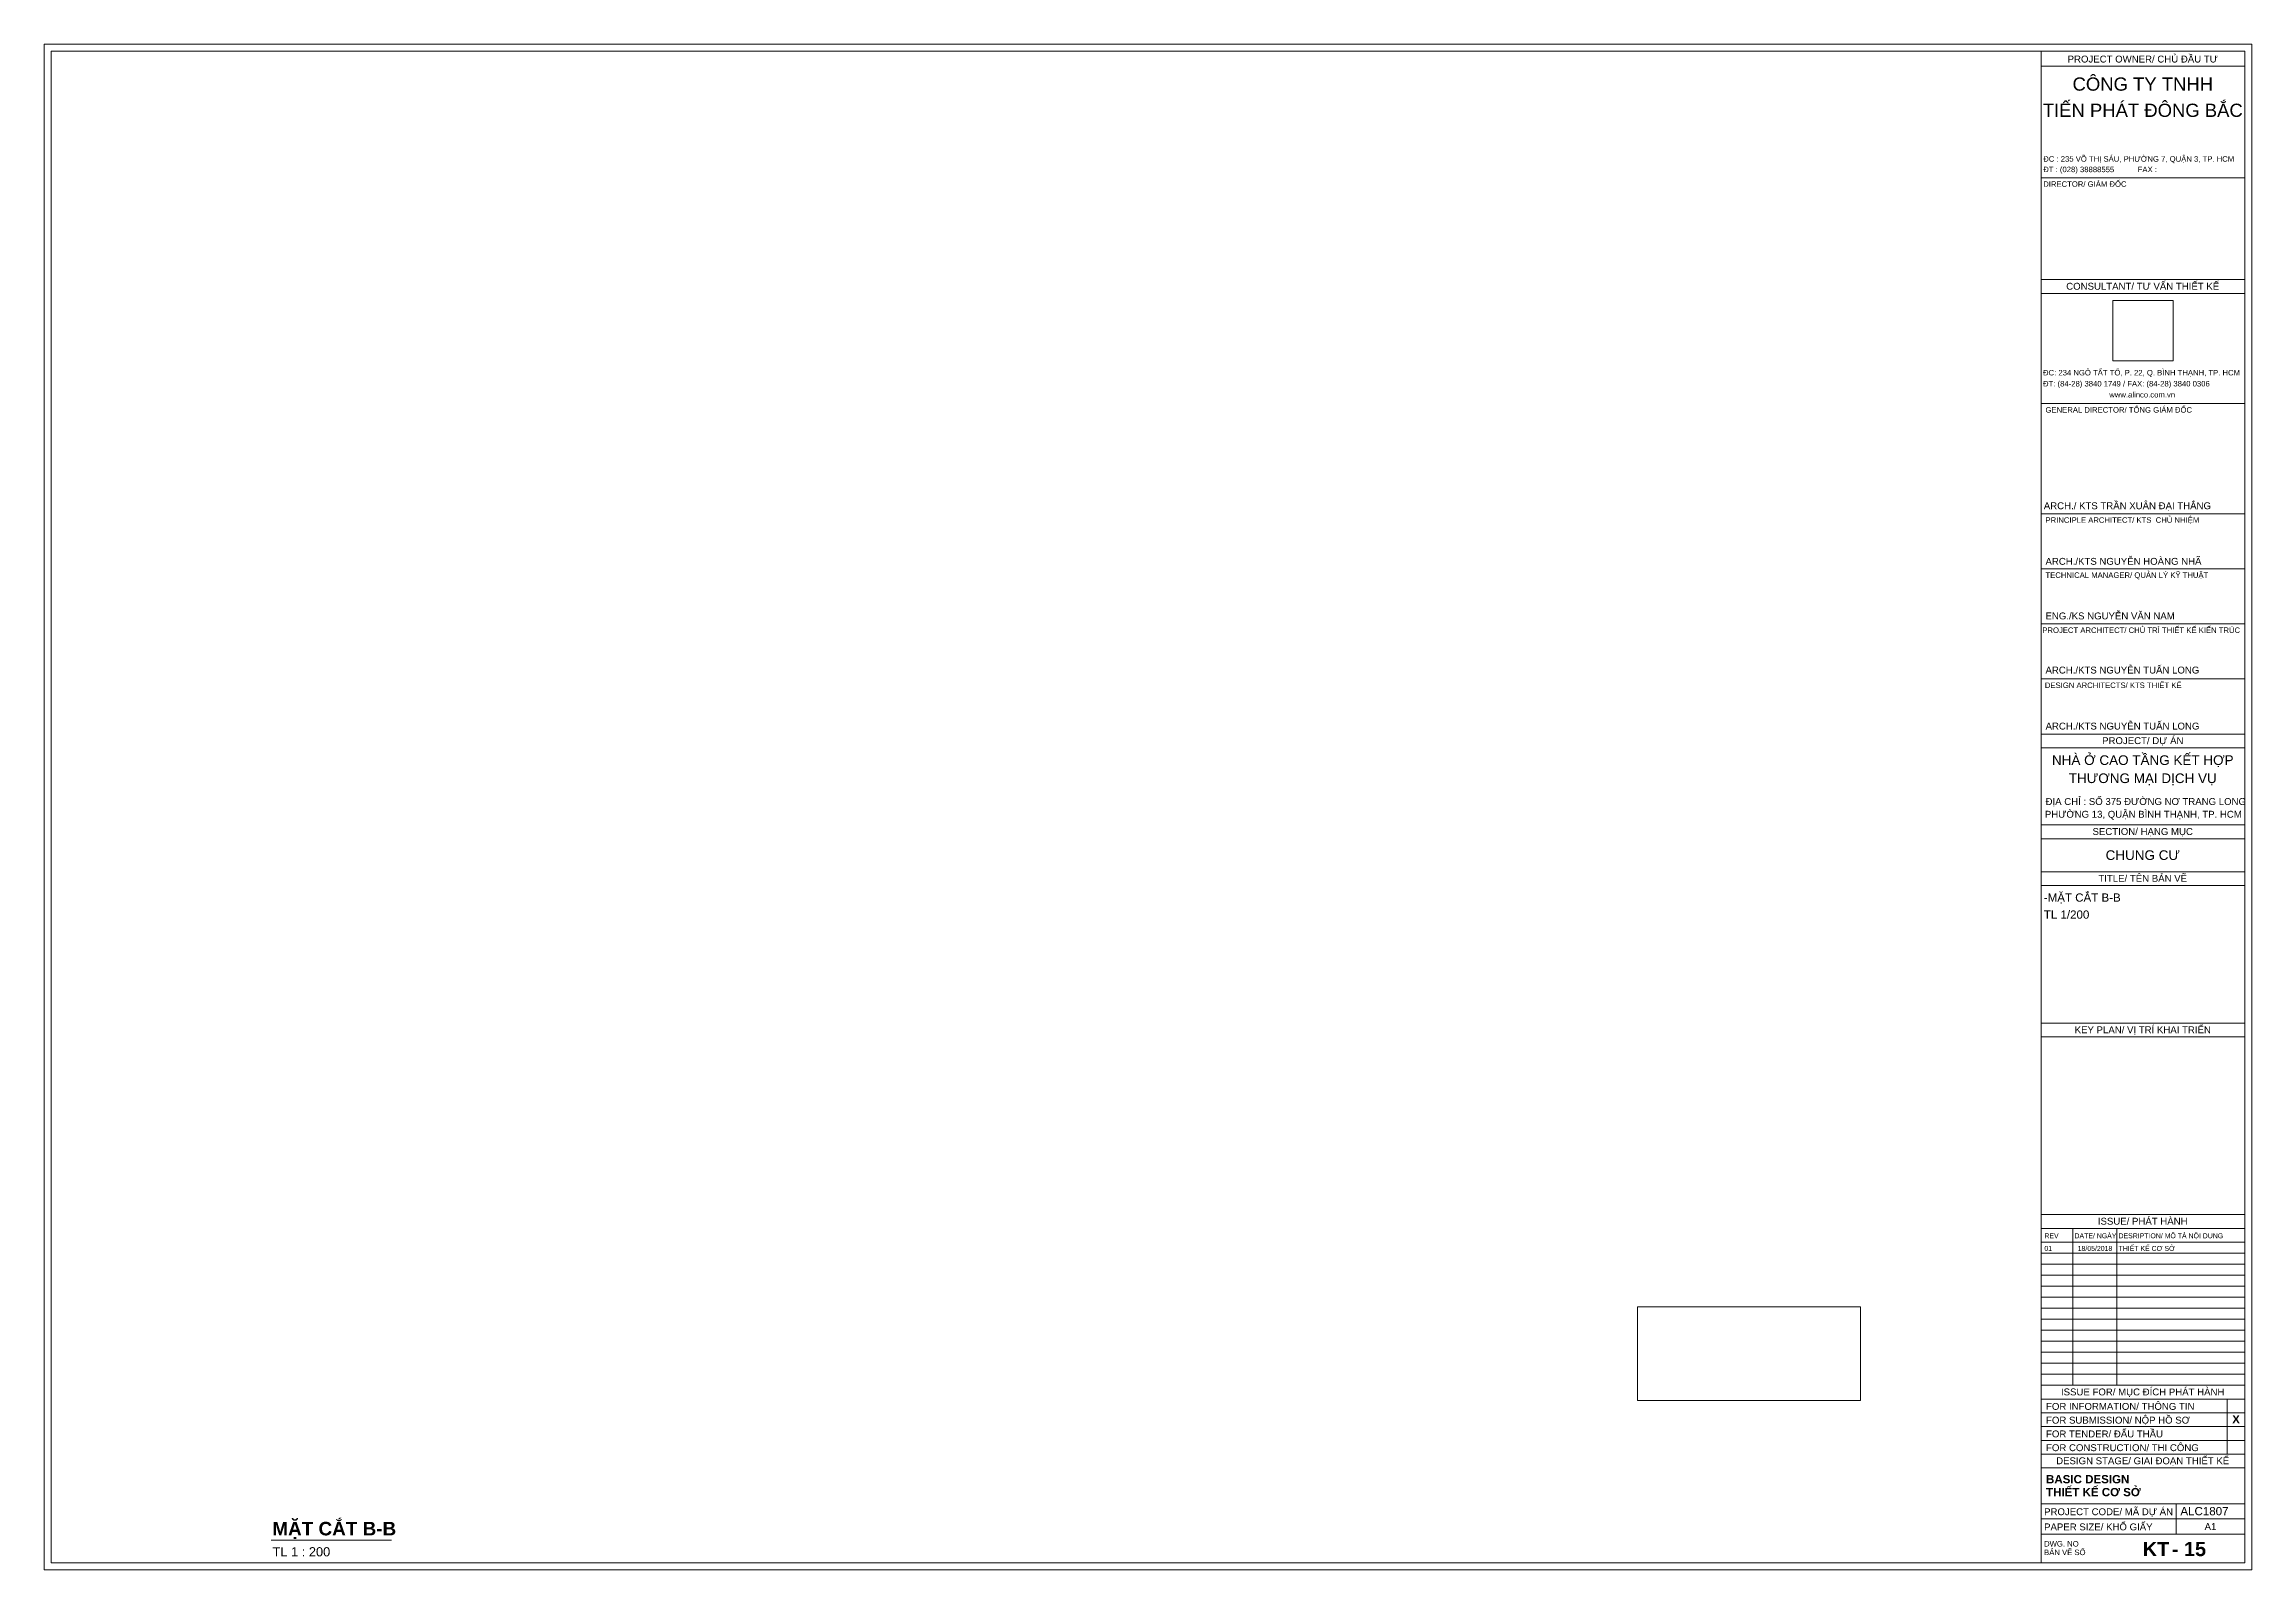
# Paper-space layout 'Layout1' of a CAD drawing. Header units: millimetres. Extents: x 14 to 856, y -25 to 557.
import ezdxf

# ---------------------------------------------------------------- set-up
doc = ezdxf.new("R2010")
doc.units = ezdxf.units.MM
doc.layers.add('G-ANNO-NPLT', color=7, linetype='Continuous', plot=False)
for name, color, linetype, lineweight in [('G-ANNO-TTLB', 6, 'Continuous', 5), ('G-ANNO-TTLB-MEDM', 33, 'Continuous', 9), ('G-ANNO-TTLB-THIN', 151, 'Continuous', 5)]:
    doc.layers.add(name, color=color, linetype=linetype, lineweight=lineweight)
doc.styles.add('Arial_1', font='arial_1.ttf', dxfattribs={"height": 2.5})
doc.styles.add('Arial_2', font='arial_1.ttf', dxfattribs={"height": 2})
doc.styles.add('Arial_3', font='arial_1.ttf', dxfattribs={"height": 1.8})
doc.styles.add('Arial_4', font='arial_1.ttf', dxfattribs={"height": 2.5})
doc.styles.add('Arial_5', font='arial_1.ttf', dxfattribs={"height": 4.8})
doc.styles.add('Arial_6', font='arial_1.ttf', dxfattribs={"height": 2})
doc.styles.add('Arial_7', font='arial_1.ttf', dxfattribs={"height": 3.5})
doc.styles.add('Arial_8', font='arial_1.ttf', dxfattribs={"height": 3})
doc.styles.add('Arial_9', font='arial_1.ttf', dxfattribs={"height": 1.8})
doc.styles.add('Arial_B_1', font='arialbd_1.ttf', dxfattribs={"height": 3})
doc.styles.add('Arial_B_2', font='arialbd_1.ttf', dxfattribs={"height": 5.15873})
picture_1 = doc.add_image_def('image1.jpg', size_in_pixel=(598, 599))

# ---------------------------------------------------------------- blocks, each defined once
blk = doc.blocks.new('KT-A1 - KT-A1-1017761--MẶT CẮT B-B')
at = {"layer": 'G-ANNO-TTLB-MEDM'}
for p, q in [((28, 553.5), (28, 4.5)), ((825, 553.5), (28, 553.5)), ((751, 553.5), (751, 4.5)), ((825, 4.5), (825, 553.5)), ((28, 4.5), (825, 4.5))]:
    blk.add_line(p, q, dxfattribs=at)
at = {"layer": 'G-ANNO-TTLB-THIN'}
for p, q in [((827.5, 556), (25.5, 556)), ((25.5, 556), (25.5, 2)), ((827.5, 2), (827.5, 556)), ((825, 548), (751, 548)), ((825, 507.5), (751, 507.5)), ((825, 470.5), (751, 470.5)), ((825, 465.5), (751, 465.5)), ((825, 425.5), (751, 425.5)), ((825, 385.5), (751, 385.5)), ((825, 365.5), (751, 365.5)), ((825, 345.5), (751, 345.5)), ((825, 325.5), (751, 325.5)), ((825, 305.5), (751, 305.5)), ((825, 300.5), (751, 300.5)), ((825, 272.5), (751, 272.5)), ((825, 267.5), (751, 267.5)), ((825, 255.5), (751, 255.5)), ((825, 250.5), (751, 250.5)), ((825, 200.5), (751, 200.5)), ((825, 195.5), (751, 195.5)), ((825, 131), (751, 131)), ((825, 126), (751, 126)), ((825, 121), (751, 121)), ((762.5, 69), (762.5, 126)), ((778.5, 69), (778.5, 126)), ((825, 117), (751, 117)), ((825, 113), (751, 113)), ((825, 109), (751, 109)), ((825, 105), (751, 105)), ((825, 101), (751, 101)), ((825, 97), (751, 97)), ((825, 93), (751, 93)), ((825, 89), (751, 89)), ((825, 85), (751, 85)), ((825, 81), (751, 81)), ((825, 77), (751, 77)), ((825, 73), (751, 73)), ((825, 69), (751, 69)), ((825, 64), (751, 64)), ((825, 59), (751, 59)), ((818.5, 44), (818.5, 64)), ((825, 54), (751, 54)), ((825, 49), (751, 49)), ((825, 44), (751, 44)), ((825, 39), (751, 39)), ((825, 26), (751, 26)), ((800, 26), (800, 15)), ((825, 20.5), (751, 20.5)), ((825, 15), (751, 15)), ((25.5, 2), (827.5, 2))]:
    blk.add_line(p, q, dxfattribs=at)
at = {"layer": 'G-ANNO-TTLB', "line_spacing_factor": 0.936439}
for s, insert, char_height, width, attachment_point, style in [('\\pt12.7,25.4,38.1,50.8,63.5,76.2,88.9,101.6,114.3,127,139.7,152.4,165.1,177.8,190.5,203.2,215.9,228.6,241.3,254,266.7,279.4,292.1,304.8,317.5,330.2,342.9,355.6,368.3,381,393.7,406.4;PROJECT OWNER/ CHỦ {\\fArial|b0|i0|c238|p34;ĐẦU T}Ư', (787.87, 551.84), 2.5, 72.23, 2, 'Arial_1'), ('\\pt12,24,36,48,60,72,84,96,108,120,132,144,156,168,180,192,204,216,228,240,252,264,276,288,300,312,324,336,348,360,372,384;DIRECTOR/ GIÁM {\\fArial|b0|i0|c238|p34;ĐỐC}', (751.71, 506.2), 2, 30.89, 1, 'Arial_2'), ('\\pt12.7,25.4,38.1,50.8,63.5,76.2,88.9,101.6,114.3,127,139.7,152.4,165.1,177.8,190.5,203.2,215.9,228.6,241.3,254,266.7,279.4,292.1,304.8,317.5,330.2,342.9,355.6,368.3,381,393.7,406.4;CONSULTANT/ T{\\fArial|b0|i0|c163|p34;Ư VẤN THIẾT KẾ}', (787.84, 469.34), 2.5, 72.36, 2, 'Arial_1'), ('\\pt12,24,36,48,60,72,84,96,108,120,132,144,156,168,180,192,204,216,228,240,252,264,276,288,300,312,324,336,348,360,372,384;{\\fArial|b0|i0|c238|p34;ĐC: 234 NGÔ TẤT TỐ, P. 22, Q. B}ÌNH THẠNH, TP. HCM', (751.64, 437.71), 2, 72.89, 1, 'Arial_2'), ('\\pt12,24,36,48,60,72,84,96,108,120,132,144,156,168,180,192,204,216,228,240,252,264,276,288,300,312,324,336,348,360,372,384;{\\fArial|b0|i0|c238|p34;ĐT: (84-28) 3840 1749 / FAX: (84-28) 3840 0306}', (751.64, 433.71), 2, 72.89, 1, 'Arial_2'), ('\\pt12,24,36,48,60,72,84,96,108,120,132,144,156,168,180,192,204,216,228,240,252,264,276,288,300,312,324,336,348,360,372,384;{\\fArial|b0|i0|c238|p34;www.alinco.com.vn}', (775.7, 429.71), 2, 24.61, 1, 'Arial_2'), ('\\pt12,24,36,48,60,72,84,96,108,120,132,144,156,168,180,192,204,216,228,240,252,264,276,288,300,312,324,336,348,360,372,384;GENERAL DIRECTOR/ TỔNG GIÁM {\\fArial|b0|i0|c238|p34;ĐỐC}', (752.53, 424.2), 2, 71.44, 1, 'Arial_2'), ('\\pt12.7,25.4,38.1,50.8,63.5,76.2,88.9,101.6,114.3,127,139.7,152.4,165.1,177.8,190.5,203.2,215.9,228.6,241.3,254,266.7,279.4,292.1,304.8,317.5,330.2,342.9,355.6,368.3,381,393.7,406.4;ARCH./ KTS TRẦN XUÂN {\\fArial|b0|i0|c238|p34;ĐẠI THẮNG}', (751.92, 389.63), 2.5, 72.03, 1, 'Arial_1'), ('\\pt12,24,36,48,60,72,84,96,108,120,132,144,156,168,180,192,204,216,228,240,252,264,276,288,300,312,324,336,348,360,372,384;PRINCIPLE ARCHITECT/ KTS  CHỦ NHIỆM', (752.53, 384.2), 2, 71.44, 1, 'Arial_2'), ('\\pt12,24,36,48,60,72,84,96,108,120,132,144,156,168,180,192,204,216,228,240,252,264,276,288,300,312,324,336,348,360,372,384;TECHNICAL MANAGER/ QUẢN LÝ KỸ THUẬT', (752.53, 364.2), 2, 71.24, 1, 'Arial_2'), ('\\pt12,24,36,48,60,72,84,96,108,120,132,144,156,168,180,192,204,216,228,240,252,264,276,288,300,312,324,336,348,360,372,384;PROJECT ARCHITECT/ CHỦ TRÌ THIẾT KẾ KIẾN TRÚC', (751.38, 344.2), 2, 75.21, 1, 'Arial_2'), ('\\pt12,24,36,48,60,72,84,96,108,120,132,144,156,168,180,192,204,216,228,240,252,264,276,288,300,312,324,336,348,360,372,384;DESIGN ARCHITECTS/ KTS THIẾT KẾ', (752.3, 324.2), 2, 71.24, 1, 'Arial_2'), ('\\pt12.7,25.4,38.1,50.8,63.5,76.2,88.9,101.6,114.3,127,139.7,152.4,165.1,177.8,190.5,203.2,215.9,228.6,241.3,254,266.7,279.4,292.1,304.8,317.5,330.2,342.9,355.6,368.3,381,393.7,406.4;PROJECT/ DỰ ÁN', (787.88, 304.34), 2.5, 72.36, 2, 'Arial_1'), ('\\pt12.7,25.4,38.1,50.8,63.5,76.2,88.9,101.6,114.3,127,139.7,152.4,165.1,177.8,190.5,203.2,215.9,228.6,241.3,254,266.7,279.4,292.1,304.8,317.5,330.2,342.9,355.6,368.3,381,393.7,406.4;SECTION/ HẠNG MỤC', (787.85, 271.34), 2.5, 72.36, 2, 'Arial_1'), ('\\pt12.7,25.4,38.1,50.8,63.5,76.2,88.9,101.6,114.3,127,139.7,152.4,165.1,177.8,190.5,203.2,215.9,228.6,241.3,254,266.7,279.4,292.1,304.8,317.5,330.2,342.9,355.6,368.3,381,393.7,406.4;TITLE/ TÊN BẢN VẼ', (787.85, 254.34), 2.5, 72.36, 2, 'Arial_1'), ('\\pt12.7,25.4,38.1,50.8,63.5,76.2,88.9,101.6,114.3,127,139.7,152.4,165.1,177.8,190.5,203.2,215.9,228.6,241.3,254,266.7,279.4,292.1,304.8,317.5,330.2,342.9,355.6,368.3,381,393.7,406.4;KEY PLAN/ VỊ TRÍ KHAI TRIỂN', (787.88, 199.34), 2.5, 72.36, 2, 'Arial_1'), ('\\pt12.7,25.4,38.1,50.8,63.5,76.2,88.9,101.6,114.3,127,139.7,152.4,165.1,177.8,190.5,203.2,215.9,228.6,241.3,254,266.7,279.4,292.1,304.8,317.5,330.2,342.9,355.6,368.3,381,393.7,406.4;ISSUE/ PHÁT HÀNH', (787.85, 129.84), 2.5, 72.36, 2, 'Arial_1'), ('\\pt12.70001,25.4,38.10001,50.8,63.5,76.19999,88.9,101.59999,114.3,127.00001,139.7,152.40001,165.1,177.8,190.49999,203.2,215.89999,228.6,241.30001,254,266.70001,279.4,292.1,304.79999,317.5,330.19999,342.9,355.60001,368.3,381.00001,393.7,406.4;REV', (752.14, 124.19), 1.8, 9.39, 1, 'Arial_3'), ('\\pt12.7,25.4,38.1,50.8,63.5,76.2,88.9,101.6,114.3,127,139.7,152.4,165.1,177.8,190.5,203.2,215.9,228.6,241.3,254,266.7,279.4,292.1,304.8,317.5,330.2,342.9,355.6,368.3,381,393.7,406.4;DATE/ NGÀY', (763.07, 124.19), 1.8, 15.21, 1, 'Arial_3'), ('\\pt12.7,25.4,38.1,50.8,63.5,76.2,88.9,101.6,114.3,127,139.7,152.4,165.1,177.8,190.5,203.2,215.9,228.6,241.3,254,266.7,279.4,292.1,304.8,317.5,330.2,342.9,355.6,368.3,381,393.7,406.4;DESRIPTION/ MÔ TẢ NỘI DUNG', (779.07, 124.19), 1.8, 44.91, 1, 'Arial_3'), ('\\pt12.7,25.4,38.1,50.8,63.5,76.2,88.9,101.6,114.3,127,139.7,152.4,165.1,177.8,190.5,203.2,215.9,228.6,241.3,254,266.7,279.4,292.1,304.8,317.5,330.2,342.9,355.6,368.3,381,393.7,406.4;ISSUE FOR/ MỤC {\\fArial|b0|i0|c238|p34;ĐÍCH PHÁT H}ÀNH', (787.84, 67.84), 2.5, 72.36, 2, 'Arial_1'), ('\\pt12.7,25.4,38.1,50.8,63.5,76.2,88.9,101.6,114.3,127,139.7,152.4,165.1,177.8,190.5,203.2,215.9,228.6,241.3,254,266.7,279.4,292.1,304.8,317.5,330.2,342.9,355.6,368.3,381,393.7,406.4;FOR INFORMATION/ THÔNG TIN', (752.73, 62.6), 2.5, 54.77, 1, 'Arial_1'), ('\\pt12.7,25.4,38.1,50.8,63.5,76.2,88.9,101.6,114.3,127,139.7,152.4,165.1,177.8,190.5,203.2,215.9,228.6,241.3,254,266.7,279.4,292.1,304.8,317.5,330.2,342.9,355.6,368.3,381,393.7,406.4;FOR SUBMISSION/ NỘP HỒ S{\\fArial|b0|i0|c163|p34;Ơ}', (752.73, 57.6), 2.5, 53.38, 1, 'Arial_1'), ('\\pt12.69999,25.40001,38.1,50.79999,63.50001,76.2,88.89999,101.60001,114.3,126.99999,139.70001,152.4,165.09999,177.80001,190.5,203.19999,215.90001,228.6,241.29999,254.00001,266.7,279.39999,292.10001,304.8,317.49999,330.20001,342.9,355.59999,368.30001,381,393.69999,406.40001;X', (820.35, 58.16), 3, 2.9391, 1, 'Arial_B_1'), ('\\pt12.7,25.4,38.1,50.8,63.5,76.2,88.9,101.6,114.3,127,139.7,152.4,165.1,177.8,190.5,203.2,215.9,228.6,241.3,254,266.7,279.4,292.1,304.8,317.5,330.2,342.9,355.6,368.3,381,393.7,406.4;FOR TENDER/ {\\fArial|b0|i0|c238|p34;ĐẤU THẦU}', (752.73, 52.6), 2.5, 43.66, 1, 'Arial_1'), ('\\pt12.7,25.4,38.1,50.8,63.5,76.2,88.9,101.6,114.3,127,139.7,152.4,165.1,177.8,190.5,203.2,215.9,228.6,241.3,254,266.7,279.4,292.1,304.8,317.5,330.2,342.9,355.6,368.3,381,393.7,406.4;FOR CONSTRUCTION/ THI CÔNG', (752.73, 47.6), 2.5, 56.09, 1, 'Arial_1'), ('\\pt12.7,25.4,38.1,50.8,63.5,76.2,88.9,101.6,114.3,127,139.7,152.4,165.1,177.8,190.5,203.2,215.9,228.6,241.3,254,266.7,279.4,292.1,304.8,317.5,330.2,342.9,355.6,368.3,381,393.7,406.4;DESIGN STAGE/ GIAI {\\fArial|b0|i0|c238|p34;ĐOẠN THIẾT KẾ}', (787.84, 42.84), 2.5, 72.36, 2, 'Arial_1'), ('\\pt12.7,25.4,38.1,50.8,63.5,76.2,88.9,101.6,114.3,127,139.7,152.4,165.1,177.8,190.5,203.2,215.9,228.6,241.3,254,266.7,279.4,292.1,304.8,317.5,330.2,342.9,355.6,368.3,381,393.7,406.4;BASIC DESIGN THIẾT KẾ C{\\fArial|b1|i0|c163|p34;Ơ SỞ}', (752.73, 36.41), 3, 35.46, 1, 'Arial_B_1'), ('\\pt12.7,25.4,38.1,50.8,63.5,76.2,88.9,101.6,114.3,127,139.7,152.4,165.1,177.8,190.5,203.2,215.9,228.6,241.3,254,266.7,279.4,292.1,304.8,317.5,330.2,342.9,355.6,368.3,381,393.7,406.4;PROJECT CODE/ MÃ DỰ ÁN', (752.03, 24.34), 2.5, 46.96, 1, 'Arial_1'), ('\\pt12.7,25.4,38.1,50.8,63.5,76.2,88.9,101.6,114.3,127,139.7,152.4,165.1,177.8,190.5,203.2,215.9,228.6,241.3,254,266.7,279.4,292.1,304.8,317.5,330.2,342.9,355.6,368.3,381,393.7,406.4;PAPER SIZE/ KHỔ GIẤY', (752.03, 18.84), 2.5, 46.96, 1, 'Arial_1'), ('\\pt12.7,25.4,38.1,50.8,63.5,76.2,88.9,101.6,114.3,127,139.7,152.4,165.1,177.8,190.5,203.2,215.9,228.6,241.3,254,266.7,279.4,292.1,304.8,317.5,330.2,342.9,355.6,368.3,381,393.7,406.4;A1', (812.46, 18.96), 2.5, 23.02, 2, 'Arial_1'), ('\\pt12,24,36,48,60,72,84,96,108,120,132,144,156,168,180,192,204,216,228,240,252,264,276,288,300,312,324,336,348,360,372,384;DWG. NO BẢN VẼ SỐ', (752.03, 12.46), 2, 16.14, 1, 'Arial_2')]:
    blk.add_mtext(s, dxfattribs=dict(at, insert=insert, char_height=char_height, width=width, attachment_point=attachment_point, style=style))
at = {"layer": 'G-ANNO-TTLB'}
image = blk.add_image(picture_1, insert=(777.02, 441.02), size_in_units=(21.92, 21.95), dxfattribs=at)
image.dxf.flags = 7

psp = doc.layouts.get("Layout1")

# ---------------------------------------------------------------- block references
at = {"layer": 'G-ANNO-TTLB', "xscale": 1.05, "yscale": 1.05, "zscale": 1.05}
psp.add_blockref('KT-A1 - KT-A1-1017761--MẶT CẮT B-B', (-13, -27.24), dxfattribs=at)

# ---------------------------------------------------------------- texts
at = {"layer": 'G-ANNO-TTLB', "line_spacing_factor": 0.941778}
for s, insert, char_height, width, attachment_point, style in [('CÔNG TY TNHH', (814.27, 543.87), 5.04, 63.7406, 2, 'Arial_5'), ('TIẾN PHÁT ĐÔNG BẮC', (814.27, 533.87), 5.04, 91.0139, 2, 'Arial_5'), ('ĐC : 235 VÕ THỊ SÁU, PHƯỜNG 7, QUẬN 3, TP. HCM', (776.3, 513.85), 2.1, 86.9494, 1, 'Arial_6'), ('ĐT : (028) 38888555           FAX :', (776.3, 509.86), 2.1, 51.8817, 1, 'Arial_6'), ('ARCH./KTS NGUYỄN HOÀNG NHÃ', (777.16, 360.69), 2.625, 70.8962, 1, 'Arial_4'), ('ENG./KS NGUYỄN VĂN NAM', (777.16, 339.87), 2.625, 58.7802, 1, 'Arial_4'), ('ARCH./KTS NGUYỄN TUẤN LONG', (777.16, 319.23), 2.625, 69.9321, 1, 'Arial_4'), ('ARCH./KTS NGUYỄN TUẤN LONG', (777.19, 297.87), 2.625, 69.9321, 1, 'Arial_4'), ('NHÀ Ở CAO TẦNG KẾT HỢP', (814.27, 285.42), 3.675, 82.6945, 2, 'Arial_7'), ('THƯƠNG MẠI DỊCH VỤ', (814.27, 278.51), 3.675, 67.2624, 2, 'Arial_7'), ('ĐỊA CHỈ : SỐ 375 ĐƯỜNG NƠ TRANG LONG', (777.19, 269.11), 2.625, 91.2717, 1, 'Arial_4'), ('PHƯỜNG 13, QUẬN BÌNH THẠNH, TP. HCM', (776.91, 264.25), 2.625, 89.6326, 1, 'Arial_4'), ('CHUNG CƯ', (814.27, 249.2), 3.675, 33.7437, 2, 'Arial_7'), ('-MẶT CẮT B-B', (776.52, 232.76), 3.15, 34.9766, 1, 'Arial_8'), ('TL 1/200', (776.52, 226.28), 3.15, 20.7854, 1, 'Arial_8'), ('01', (776.74, 98.35), 1.89, 3.517, 1, 'Arial_9'), ('18/05/2018', (796.04, 98.35), 1.89, 15.8265, 2, 'Arial_9'), ('THIẾT KẾ CƠ SỞ', (805.02, 98.35), 1.89, 25.7297, 1, 'Arial_9'), ('ALC1807', (828.62, -1.19), 3.15, 21.9423, 1, 'Arial_8'), ('TL 1 : 200', (100.88, -16.51), 3.5, 26.3522, 1, 'Arial_7'), ('KT', (814.26, -14.5), 5.417, 11.7625, 1, 'Arial_B_2'), ('- 15', (825.36, -14.5), 5.417, 15.1691, 1, 'Arial_B_2')]:
    psp.add_mtext(s, dxfattribs=dict(at, insert=insert, char_height=char_height, width=width, attachment_point=attachment_point, style=style))

# ---------------------------------------------------------------- viewports
at = {"layer": '0'}
psp.add_viewport(center=(664.07, 57.26), size=(85.18, 35.7051), view_center_point=(664.07, 57.26), view_height=35.7051, dxfattribs=at)

# ---------------------------------------------------------------- next in the draw order: texts
at = {"layer": 'G-ANNO-TTLB', "lineweight": 30, "insert": (98.81, -6.85), "char_height": 5.1587, "width": 56.9912, "attachment_point": 1, "line_spacing_factor": 0.941778, "style": 'Arial_B_2', "bg_fill": 3, "box_fill_scale": 1.25, "bg_fill_color": 256, "bg_fill_true_color": 13158600, "bg_fill_transparency": 0}
psp.add_mtext(' MẶT CẮT B-B', dxfattribs=at)

# ---------------------------------------------------------------- next in the draw order: linework, layer by layer
at = {"layer": 'G-ANNO-NPLT', "lineweight": 5}
psp.add_line((100.31, -13.83), (146.2, -13.83), dxfattribs=at)

doc.saveas('drawing.dxf')
